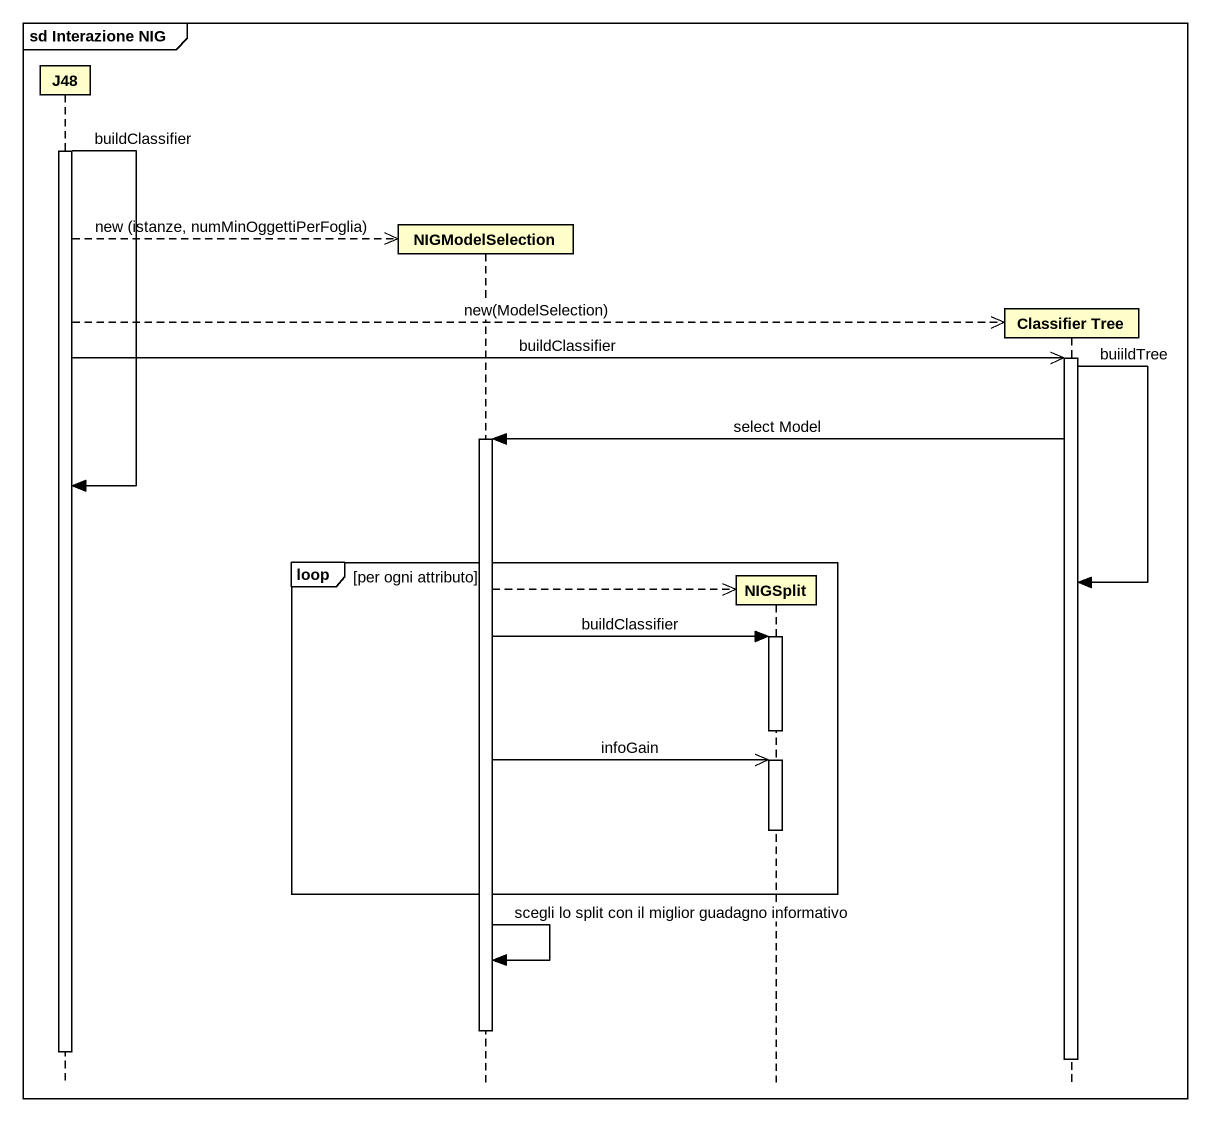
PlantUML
@startuml
mainframe sd Interazione NIG
hide footbox
participant J48
participant NIGModelSelection
participant NIGSplit
participant "Classifier Tree" as Classifier_Tree

activate J48
J48 -->> NIGModelSelection ** : new (istanze, numMinOggettiPerFoglia)
J48 -->> Classifier_Tree ** : new(ModelSelection)
J48 ->> Classifier_Tree : buildClassifier
activate Classifier_Tree
Classifier_Tree -> NIGModelSelection : select Model
activate NIGModelSelection
J48 -> J48 : buildClassifier
loop per ogni attributo
  Classifier_Tree -> Classifier_Tree : buiildTree
  NIGModelSelection -->> NIGSplit **
  NIGModelSelection -> NIGSplit : buildClassifier
  activate NIGSplit
  deactivate NIGSplit
  NIGModelSelection ->> NIGSplit : infoGain
  activate NIGSplit
  deactivate NIGSplit
end
NIGModelSelection -> NIGModelSelection : scegli lo split con il miglior guadagno informativo
deactivate NIGModelSelection
deactivate J48
deactivate Classifier_Tree
@enduml
